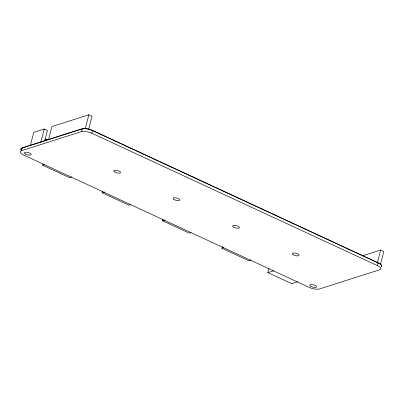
<?xml version="1.0" encoding="UTF-8"?>
<svg xmlns="http://www.w3.org/2000/svg" width="404" height="404" viewBox="0 0 404 404"><rect width="100%" height="100%" fill="white"/><g stroke="black" fill="none" stroke-linecap="round" stroke-linejoin="round"><path stroke-width="0.61" d="M21.447 150.732L81.603 131.558A7.848 2.671 14.4 0 1 91.844 133.254L377.27 265.569A7.277 2.475 14.4 0 1 379.725 269.756L319.574 288.936A7.827 2.666 14.4 0 1 309.025 287.33L23.599 155.015A7.827 2.666 14.4 0 1 21.447 150.732L22.18 147.884L82.335 128.704A7.848 2.671 14.4 0 1 92.577 130.406L378.003 262.721A7.277 2.475 14.4 0 1 381.295 266.463M30.371 145.42L33.729 132.35L44.228 129.007L47.399 130.477L44.809 140.577M40.718 142.668L44.228 129.007M48.536 139.632L51.894 126.563L88.85 114.776L92.026 116.251L88.668 129.32M71.846 176.866L69.483 177.619L42.667 165.186L42.975 163.999M81.603 131.558L82.335 128.704M85.345 128.442L88.85 114.776M91.844 133.254L92.577 130.406M130.75 204.631L128.982 205.197L102.167 192.769L102.47 191.582M191.042 232.583L189.269 233.148L162.458 220.715L162.913 218.933M251.131 259.974L248.768 260.726L221.958 248.298L222.412 246.516M297.622 281.77L291.688 283.659L267.892 272.629L268.958 268.468M377.422 262.509L380.629 250.036L383.8 251.505L380.447 264.575M377.27 265.569L378.003 262.721M42.667 165.186L44.44 164.62M102.167 192.769L104.53 192.016M162.458 220.715L164.822 219.963M221.958 248.298L223.725 247.733M267.892 272.629L273.826 270.736M362.146 255.929L380.629 250.036M45.046 139.254A7.827 2.666 14.4 0 1 48.566 139.41M45.435 139.491A7.242 2.464 14.4 0 1 48.101 139.562M21.069 149.692A7.827 2.666 14.4 0 1 22.18 147.884M381.25 266.64A7.277 2.475 14.4 0 0 377.957 262.898L92.531 130.583A7.848 2.671 14.4 0 0 82.29 128.881L22.134 148.061A7.827 2.666 14.4 0 0 21.023 149.869M310.661 286.229A3.52 1.197 14.4 0 0 316.473 287.113A3.52 1.197 14.4 0 0 312.544 284.628A3.52 1.197 14.4 0 0 310.661 286.229M114.61 171.937A3.52 1.197 14.4 0 0 120.422 172.821A3.52 1.197 14.4 0 0 116.493 170.337A3.52 1.197 14.4 0 0 114.61 171.937M173.947 199.445A3.52 1.197 14.4 0 0 179.76 200.328A3.52 1.197 14.4 0 0 175.831 197.844A3.52 1.197 14.4 0 0 173.947 199.445M25.23 153.914A3.52 1.197 14.4 0 0 31.042 154.798A3.52 1.197 14.4 0 0 27.113 152.313A3.52 1.197 14.4 0 0 25.23 153.914M233.497 227.048A3.52 1.197 14.4 0 0 239.309 227.932A3.52 1.197 14.4 0 0 235.381 225.447A3.52 1.197 14.4 0 0 233.497 227.048M293.152 254.702A3.52 1.197 14.4 0 0 298.965 255.586A3.52 1.197 14.4 0 0 295.036 253.101A3.52 1.197 14.4 0 0 293.152 254.702"/></g></svg>
